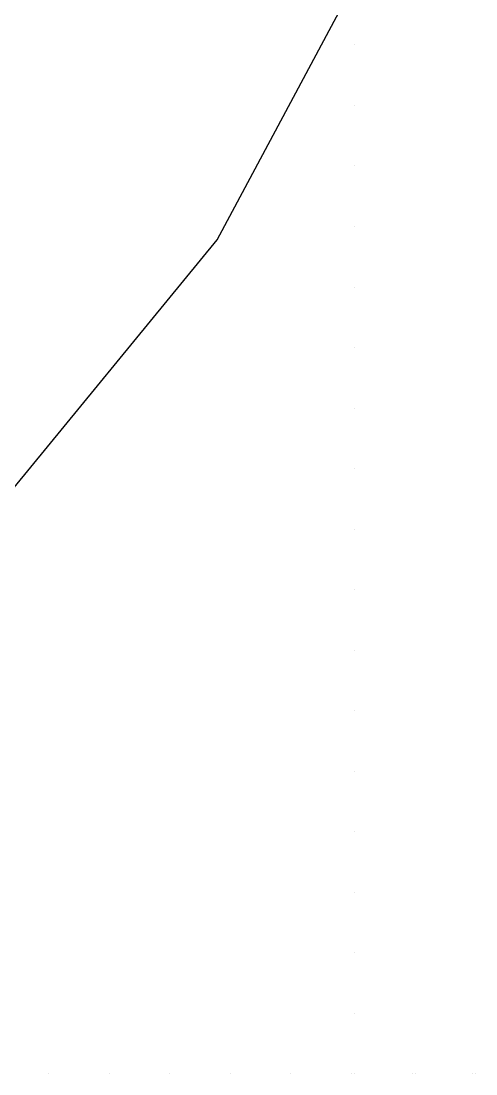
# Model space of a CAD drawing. Header units: metres. Extents: x -61500 to 61500, y -31500 to 31500.
# Drawn here: x -7099 to 532, y -31500 to -13827 of the extents above; entities that cross this region are included whole.
import ezdxf

# ---------------------------------------------------------------- set-up
doc = ezdxf.new("R2010")
doc.units = ezdxf.units.M
for name, color, linetype in [('BEAMS_T1', 1, 'Continuous'), ('COLUMNS_T1', 5, 'Continuous'), ('COLUMNS_T2', 5, 'Continuous')]:
    doc.layers.add(name, color=color, linetype=linetype)

msp = doc.modelspace()

# ---------------------------------------------------------------- linework, layer by layer
at = {"layer": 'BEAMS_T1'}
for p, q in [((-3809, -17500, 18955), (-898, -12055, 18955)), ((-3809, -17500, 37909), (-898, -12055, 37909)), ((-3809, -17500, 56864), (-898, -12055, 56864)), ((-3809, -17500, 75818), (-898, -12055, 75818)), ((-3809, -17500, 94773), (-898, -12055, 94773)), ((-3809, -17500, 113727), (-898, -12055, 113727)), ((-3809, -17500, 132682), (-898, -12055, 132682)), ((-3809, -17500, 151636), (-898, -12055, 151636)), ((-3809, -17500, 170591), (-898, -12055, 170591)), ((-3809, -17500, 189545), (-898, -12055, 189545)), ((-3809, -17500, 208500), (-898, -12055, 208500)), ((-3809, -17500, 227455), (-898, -12055, 227455)), ((-3809, -17500, 246409), (-898, -12055, 246409)), ((-3809, -17500, 265364), (-898, -12055, 265364)), ((-3809, -17500, 284318), (-898, -12055, 284318)), ((-3809, -17500, 303273), (-898, -12055, 303273)), ((-3809, -17500, 322227), (-898, -12055, 322227)), ((-3809, -17500, 341182), (-898, -12055, 341182)), ((-3809, -17500, 360136), (-898, -12055, 360136)), ((-3809, -17500, 379091), (-898, -12055, 379091)), ((-3809, -17500, 398045), (-898, -12055, 398045)), ((-7726, -22274, 18955), (-3809, -17500, 18955)), ((-7726, -22274, 37909), (-3809, -17500, 37909)), ((-7726, -22274, 56864), (-3809, -17500, 56864)), ((-7726, -22274, 75818), (-3809, -17500, 75818)), ((-7726, -22274, 94773), (-3809, -17500, 94773)), ((-7726, -22274, 113727), (-3809, -17500, 113727)), ((-7726, -22274, 132682), (-3809, -17500, 132682)), ((-7726, -22274, 151636), (-3809, -17500, 151636)), ((-7726, -22274, 170591), (-3809, -17500, 170591)), ((-7726, -22274, 189545), (-3809, -17500, 189545)), ((-7726, -22274, 208500), (-3809, -17500, 208500)), ((-7726, -22274, 227455), (-3809, -17500, 227455)), ((-7726, -22274, 246409), (-3809, -17500, 246409)), ((-7726, -22274, 265364), (-3809, -17500, 265364)), ((-7726, -22274, 284318), (-3809, -17500, 284318)), ((-7726, -22274, 303273), (-3809, -17500, 303273)), ((-7726, -22274, 322227), (-3809, -17500, 322227)), ((-7726, -22274, 341182), (-3809, -17500, 341182)), ((-7726, -22274, 360136), (-3809, -17500, 360136)), ((-7726, -22274, 379091), (-3809, -17500, 379091)), ((-7726, -22274, 398045), (-3809, -17500, 398045))]:
    msp.add_line(p, q, dxfattribs=at)
at = {"layer": 'COLUMNS_T1'}
for p, q in [((-6636, -31500), (-6636, -31500, 11373)), ((-6636, -31500, 11373), (-6636, -31500, 22745)), ((-6636, -31500, 22745), (-6636, -31500, 34118)), ((-6636, -31500, 34118), (-6636, -31500, 45491)), ((-6636, -31500, 45491), (-6636, -31500, 56864)), ((-6636, -31500, 56864), (-6636, -31500, 68236)), ((-6636, -31500, 68236), (-6636, -31500, 79609)), ((-6636, -31500, 79609), (-6636, -31500, 90982)), ((-6636, -31500, 90982), (-6636, -31500, 102355)), ((-6636, -31500, 102355), (-6636, -31500, 113727)), ((-6636, -31500, 113727), (-6636, -31500, 125100)), ((-6636, -31500, 125100), (-6636, -31500, 136473)), ((-6636, -31500, 136473), (-6636, -31500, 147845)), ((-6636, -31500, 147845), (-6636, -31500, 159218)), ((-6636, -31500, 159218), (-6636, -31500, 170591)), ((-6636, -31500, 170591), (-6636, -31500, 181964)), ((-6636, -31500, 181964), (-6636, -31500, 193336)), ((-6636, -31500, 193336), (-6636, -31500, 204709)), ((-6636, -31500, 204709), (-6636, -31500, 216082)), ((-6636, -31500, 216082), (-6636, -31500, 227455)), ((-6636, -31500, 227455), (-6636, -31500, 238827)), ((-6636, -31500, 238827), (-6636, -31500, 250200)), ((-6636, -31500, 250200), (-6636, -31500, 261573)), ((-6636, -31500, 261573), (-6636, -31500, 272945)), ((-6636, -31500, 272945), (-6636, -31500, 284318)), ((-6636, -31500, 284318), (-6636, -31500, 295691)), ((-6636, -31500, 295691), (-6636, -31500, 307064)), ((-6636, -31500, 307064), (-6636, -31500, 318436)), ((-6636, -31500, 318436), (-6636, -31500, 329809)), ((-6636, -31500, 329809), (-6636, -31500, 341182)), ((-6636, -31500, 341182), (-6636, -31500, 352555)), ((-6636, -31500, 352555), (-6636, -31500, 363927)), ((-6636, -31500, 363927), (-6636, -31500, 375300)), ((-6636, -31500, 375300), (-6636, -31500, 386673)), ((-6636, -31500, 386673), (-6636, -31500, 398045)), ((-6636, -31500, 398045), (-6636, -31500, 409418)), ((-5620, -31500), (-5620, -31500, 11373)), ((-5620, -31500, 11373), (-5620, -31500, 22745)), ((-5620, -31500, 22745), (-5620, -31500, 34118)), ((-5620, -31500, 34118), (-5620, -31500, 45491)), ((-5620, -31500, 45491), (-5620, -31500, 56864)), ((-5620, -31500, 56864), (-5620, -31500, 68236)), ((-5620, -31500, 68236), (-5620, -31500, 79609)), ((-5620, -31500, 79609), (-5620, -31500, 90982)), ((-5620, -31500, 90982), (-5620, -31500, 102355)), ((-5620, -31500, 102355), (-5620, -31500, 113727)), ((-5620, -31500, 113727), (-5620, -31500, 125100)), ((-5620, -31500, 125100), (-5620, -31500, 136473)), ((-5620, -31500, 136473), (-5620, -31500, 147845)), ((-5620, -31500, 147845), (-5620, -31500, 159218)), ((-5620, -31500, 159218), (-5620, -31500, 170591)), ((-5620, -31500, 170591), (-5620, -31500, 181964)), ((-5620, -31500, 181964), (-5620, -31500, 193336)), ((-5620, -31500, 193336), (-5620, -31500, 204709)), ((-5620, -31500, 204709), (-5620, -31500, 216082)), ((-5620, -31500, 216082), (-5620, -31500, 227455)), ((-5620, -31500, 227455), (-5620, -31500, 238827)), ((-5620, -31500, 238827), (-5620, -31500, 250200)), ((-5620, -31500, 250200), (-5620, -31500, 261573)), ((-5620, -31500, 261573), (-5620, -31500, 272945)), ((-5620, -31500, 272945), (-5620, -31500, 284318)), ((-5620, -31500, 284318), (-5620, -31500, 295691)), ((-5620, -31500, 295691), (-5620, -31500, 307064)), ((-5620, -31500, 307064), (-5620, -31500, 318436)), ((-5620, -31500, 318436), (-5620, -31500, 329809)), ((-5620, -31500, 329809), (-5620, -31500, 341182)), ((-5620, -31500, 341182), (-5620, -31500, 352555)), ((-5620, -31500, 352555), (-5620, -31500, 363927)), ((-5620, -31500, 363927), (-5620, -31500, 375300)), ((-5620, -31500, 375300), (-5620, -31500, 386673)), ((-5620, -31500, 386673), (-5620, -31500, 398045)), ((-5620, -31500, 398045), (-5620, -31500, 409418)), ((-4604, -31500), (-4604, -31500, 11373)), ((-4604, -31500, 11373), (-4604, -31500, 22745)), ((-4604, -31500, 22745), (-4604, -31500, 34118)), ((-4604, -31500, 34118), (-4604, -31500, 45491)), ((-4604, -31500, 45491), (-4604, -31500, 56864)), ((-4604, -31500, 56864), (-4604, -31500, 68236)), ((-4604, -31500, 68236), (-4604, -31500, 79609)), ((-4604, -31500, 79609), (-4604, -31500, 90982)), ((-4604, -31500, 90982), (-4604, -31500, 102355)), ((-4604, -31500, 102355), (-4604, -31500, 113727)), ((-4604, -31500, 113727), (-4604, -31500, 125100)), ((-4604, -31500, 125100), (-4604, -31500, 136473)), ((-4604, -31500, 136473), (-4604, -31500, 147845)), ((-4604, -31500, 147845), (-4604, -31500, 159218)), ((-4604, -31500, 159218), (-4604, -31500, 170591)), ((-4604, -31500, 170591), (-4604, -31500, 181964)), ((-4604, -31500, 181964), (-4604, -31500, 193336)), ((-4604, -31500, 193336), (-4604, -31500, 204709)), ((-4604, -31500, 204709), (-4604, -31500, 216082)), ((-4604, -31500, 216082), (-4604, -31500, 227455)), ((-4604, -31500, 227455), (-4604, -31500, 238827)), ((-4604, -31500, 238827), (-4604, -31500, 250200)), ((-4604, -31500, 250200), (-4604, -31500, 261573)), ((-4604, -31500, 261573), (-4604, -31500, 272945)), ((-4604, -31500, 272945), (-4604, -31500, 284318)), ((-4604, -31500, 284318), (-4604, -31500, 295691)), ((-4604, -31500, 295691), (-4604, -31500, 307064)), ((-4604, -31500, 307064), (-4604, -31500, 318436)), ((-4604, -31500, 318436), (-4604, -31500, 329809)), ((-4604, -31500, 329809), (-4604, -31500, 341182)), ((-4604, -31500, 341182), (-4604, -31500, 352555)), ((-4604, -31500, 352555), (-4604, -31500, 363927)), ((-4604, -31500, 363927), (-4604, -31500, 375300)), ((-4604, -31500, 375300), (-4604, -31500, 386673)), ((-4604, -31500, 386673), (-4604, -31500, 398045)), ((-4604, -31500, 398045), (-4604, -31500, 409418)), ((-3588, -31500), (-3588, -31500, 11373)), ((-3588, -31500, 11373), (-3588, -31500, 22745)), ((-3588, -31500, 22745), (-3588, -31500, 34118)), ((-3588, -31500, 34118), (-3588, -31500, 45491)), ((-3588, -31500, 45491), (-3588, -31500, 56864)), ((-3588, -31500, 56864), (-3588, -31500, 68236)), ((-3588, -31500, 68236), (-3588, -31500, 79609)), ((-3588, -31500, 79609), (-3588, -31500, 90982)), ((-3588, -31500, 90982), (-3588, -31500, 102355)), ((-3588, -31500, 102355), (-3588, -31500, 113727)), ((-3588, -31500, 113727), (-3588, -31500, 125100)), ((-3588, -31500, 125100), (-3588, -31500, 136473)), ((-3588, -31500, 136473), (-3588, -31500, 147845)), ((-3588, -31500, 147845), (-3588, -31500, 159218)), ((-3588, -31500, 159218), (-3588, -31500, 170591)), ((-3588, -31500, 170591), (-3588, -31500, 181964)), ((-3588, -31500, 181964), (-3588, -31500, 193336)), ((-3588, -31500, 193336), (-3588, -31500, 204709)), ((-3588, -31500, 204709), (-3588, -31500, 216082)), ((-3588, -31500, 216082), (-3588, -31500, 227455)), ((-3588, -31500, 227455), (-3588, -31500, 238827)), ((-3588, -31500, 238827), (-3588, -31500, 250200)), ((-3588, -31500, 250200), (-3588, -31500, 261573)), ((-3588, -31500, 261573), (-3588, -31500, 272945)), ((-3588, -31500, 272945), (-3588, -31500, 284318)), ((-3588, -31500, 284318), (-3588, -31500, 295691)), ((-3588, -31500, 295691), (-3588, -31500, 307064)), ((-3588, -31500, 307064), (-3588, -31500, 318436)), ((-3588, -31500, 318436), (-3588, -31500, 329809)), ((-3588, -31500, 329809), (-3588, -31500, 341182)), ((-3588, -31500, 341182), (-3588, -31500, 352555)), ((-3588, -31500, 352555), (-3588, -31500, 363927)), ((-3588, -31500, 363927), (-3588, -31500, 375300)), ((-3588, -31500, 375300), (-3588, -31500, 386673)), ((-3588, -31500, 386673), (-3588, -31500, 398045)), ((-3588, -31500, 398045), (-3588, -31500, 409418)), ((-2572, -31500), (-2572, -31500, 11373)), ((-2572, -31500, 11373), (-2572, -31500, 22745)), ((-2572, -31500, 22745), (-2572, -31500, 34118)), ((-2572, -31500, 34118), (-2572, -31500, 45491)), ((-2572, -31500, 45491), (-2572, -31500, 56864)), ((-2572, -31500, 56864), (-2572, -31500, 68236)), ((-2572, -31500, 68236), (-2572, -31500, 79609)), ((-2572, -31500, 79609), (-2572, -31500, 90982)), ((-2572, -31500, 90982), (-2572, -31500, 102355)), ((-2572, -31500, 102355), (-2572, -31500, 113727)), ((-2572, -31500, 113727), (-2572, -31500, 125100)), ((-2572, -31500, 125100), (-2572, -31500, 136473)), ((-2572, -31500, 136473), (-2572, -31500, 147845)), ((-2572, -31500, 147845), (-2572, -31500, 159218)), ((-2572, -31500, 159218), (-2572, -31500, 170591)), ((-2572, -31500, 170591), (-2572, -31500, 181964)), ((-2572, -31500, 181964), (-2572, -31500, 193336)), ((-2572, -31500, 193336), (-2572, -31500, 204709)), ((-2572, -31500, 204709), (-2572, -31500, 216082)), ((-2572, -31500, 216082), (-2572, -31500, 227455)), ((-2572, -31500, 227455), (-2572, -31500, 238827)), ((-2572, -31500, 238827), (-2572, -31500, 250200)), ((-2572, -31500, 250200), (-2572, -31500, 261573)), ((-2572, -31500, 261573), (-2572, -31500, 272945)), ((-2572, -31500, 272945), (-2572, -31500, 284318)), ((-2572, -31500, 284318), (-2572, -31500, 295691)), ((-2572, -31500, 295691), (-2572, -31500, 307064)), ((-2572, -31500, 307064), (-2572, -31500, 318436)), ((-2572, -31500, 318436), (-2572, -31500, 329809)), ((-2572, -31500, 329809), (-2572, -31500, 341182)), ((-2572, -31500, 341182), (-2572, -31500, 352555)), ((-2572, -31500, 352555), (-2572, -31500, 363927)), ((-2572, -31500, 363927), (-2572, -31500, 375300)), ((-2572, -31500, 375300), (-2572, -31500, 386673)), ((-2572, -31500, 386673), (-2572, -31500, 398045)), ((-2572, -31500, 398045), (-2572, -31500, 409418)), ((-1556, -31500), (-1556, -31500, 11373)), ((-1556, -31500, 11373), (-1556, -31500, 22745)), ((-1556, -31500, 22745), (-1556, -31500, 34118)), ((-1556, -31500, 34118), (-1556, -31500, 45491)), ((-1556, -31500, 45491), (-1556, -31500, 56864)), ((-1556, -31500, 56864), (-1556, -31500, 68236)), ((-1556, -31500, 68236), (-1556, -31500, 79609)), ((-1556, -31500, 79609), (-1556, -31500, 90982)), ((-1556, -31500, 90982), (-1556, -31500, 102355)), ((-1556, -31500, 102355), (-1556, -31500, 113727)), ((-1556, -31500, 113727), (-1556, -31500, 125100)), ((-1556, -31500, 125100), (-1556, -31500, 136473)), ((-1556, -31500, 136473), (-1556, -31500, 147845)), ((-1556, -31500, 147845), (-1556, -31500, 159218)), ((-1556, -31500, 159218), (-1556, -31500, 170591)), ((-1556, -31500, 170591), (-1556, -31500, 181964)), ((-1556, -31500, 181964), (-1556, -31500, 193336)), ((-1556, -31500, 193336), (-1556, -31500, 204709)), ((-1556, -31500, 204709), (-1556, -31500, 216082)), ((-1556, -31500, 216082), (-1556, -31500, 227455)), ((-1556, -31500, 227455), (-1556, -31500, 238827)), ((-1556, -31500, 238827), (-1556, -31500, 250200)), ((-1556, -31500, 250200), (-1556, -31500, 261573)), ((-1556, -31500, 261573), (-1556, -31500, 272945)), ((-1556, -31500, 272945), (-1556, -31500, 284318)), ((-1556, -31500, 284318), (-1556, -31500, 295691)), ((-1556, -31500, 295691), (-1556, -31500, 307064)), ((-1556, -31500, 307064), (-1556, -31500, 318436)), ((-1556, -31500, 318436), (-1556, -31500, 329809)), ((-1556, -31500, 329809), (-1556, -31500, 341182)), ((-1556, -31500, 341182), (-1556, -31500, 352555)), ((-1556, -31500, 352555), (-1556, -31500, 363927)), ((-1556, -31500, 363927), (-1556, -31500, 375300)), ((-1556, -31500, 375300), (-1556, -31500, 386673)), ((-1556, -31500, 386673), (-1556, -31500, 398045)), ((-1556, -31500, 398045), (-1556, -31500, 409418)), ((-540, -31500), (-540, -31500, 11373)), ((-540, -31500, 11373), (-540, -31500, 22745)), ((-540, -31500, 22745), (-540, -31500, 34118)), ((-540, -31500, 34118), (-540, -31500, 45491)), ((-540, -31500, 45491), (-540, -31500, 56864)), ((-540, -31500, 56864), (-540, -31500, 68236)), ((-540, -31500, 68236), (-540, -31500, 79609)), ((-540, -31500, 79609), (-540, -31500, 90982)), ((-540, -31500, 90982), (-540, -31500, 102355)), ((-540, -31500, 102355), (-540, -31500, 113727)), ((-540, -31500, 113727), (-540, -31500, 125100)), ((-540, -31500, 125100), (-540, -31500, 136473)), ((-540, -31500, 136473), (-540, -31500, 147845)), ((-540, -31500, 147845), (-540, -31500, 159218)), ((-540, -31500, 159218), (-540, -31500, 170591)), ((-540, -31500, 170591), (-540, -31500, 181964)), ((-540, -31500, 181964), (-540, -31500, 193336)), ((-540, -31500, 193336), (-540, -31500, 204709)), ((-540, -31500, 204709), (-540, -31500, 216082)), ((-540, -31500, 216082), (-540, -31500, 227455)), ((-540, -31500, 227455), (-540, -31500, 238827)), ((-540, -31500, 238827), (-540, -31500, 250200)), ((-540, -31500, 250200), (-540, -31500, 261573)), ((-540, -31500, 261573), (-540, -31500, 272945)), ((-540, -31500, 272945), (-540, -31500, 284318)), ((-540, -31500, 284318), (-540, -31500, 295691)), ((-540, -31500, 295691), (-540, -31500, 307064)), ((-540, -31500, 307064), (-540, -31500, 318436)), ((-540, -31500, 318436), (-540, -31500, 329809)), ((-540, -31500, 329809), (-540, -31500, 341182)), ((-540, -31500, 341182), (-540, -31500, 352555)), ((-540, -31500, 352555), (-540, -31500, 363927)), ((-540, -31500, 363927), (-540, -31500, 375300)), ((-540, -31500, 375300), (-540, -31500, 386673)), ((-540, -31500, 386673), (-540, -31500, 398045)), ((-540, -31500, 398045), (-540, -31500, 409418)), ((476, -31500), (476, -31500, 11373)), ((476, -31500, 11373), (476, -31500, 22745)), ((476, -31500, 22745), (476, -31500, 34118)), ((476, -31500, 34118), (476, -31500, 45491)), ((476, -31500, 45491), (476, -31500, 56864)), ((476, -31500, 56864), (476, -31500, 68236)), ((476, -31500, 68236), (476, -31500, 79609)), ((476, -31500, 79609), (476, -31500, 90982)), ((476, -31500, 90982), (476, -31500, 102355)), ((476, -31500, 102355), (476, -31500, 113727)), ((476, -31500, 113727), (476, -31500, 125100)), ((476, -31500, 125100), (476, -31500, 136473)), ((476, -31500, 136473), (476, -31500, 147845)), ((476, -31500, 147845), (476, -31500, 159218)), ((476, -31500, 159218), (476, -31500, 170591)), ((476, -31500, 170591), (476, -31500, 181964)), ((476, -31500, 181964), (476, -31500, 193336)), ((476, -31500, 193336), (476, -31500, 204709)), ((476, -31500, 204709), (476, -31500, 216082)), ((476, -31500, 216082), (476, -31500, 227455)), ((476, -31500, 227455), (476, -31500, 238827)), ((476, -31500, 238827), (476, -31500, 250200)), ((476, -31500, 250200), (476, -31500, 261573)), ((476, -31500, 261573), (476, -31500, 272945)), ((476, -31500, 272945), (476, -31500, 284318)), ((476, -31500, 284318), (476, -31500, 295691)), ((476, -31500, 295691), (476, -31500, 307064)), ((476, -31500, 307064), (476, -31500, 318436)), ((476, -31500, 318436), (476, -31500, 329809)), ((476, -31500, 329809), (476, -31500, 341182)), ((476, -31500, 341182), (476, -31500, 352555)), ((476, -31500, 352555), (476, -31500, 363927)), ((476, -31500, 363927), (476, -31500, 375300)), ((476, -31500, 375300), (476, -31500, 386673)), ((476, -31500, 386673), (476, -31500, 398045)), ((476, -31500, 398045), (476, -31500, 409418))]:
    msp.add_line(p, q, dxfattribs=at)
at = {"layer": 'COLUMNS_T2'}
for p, q in [((-1500, -14228), (-1500, -14228, 11373)), ((-1500, -14228, 11373), (-1500, -14228, 22745)), ((-1500, -14228, 22745), (-1500, -14228, 34118)), ((-1500, -14228, 34118), (-1500, -14228, 45491)), ((-1500, -14228, 45491), (-1500, -14228, 56864)), ((-1500, -14228, 56864), (-1500, -14228, 68236)), ((-1500, -14228, 68236), (-1500, -14228, 79609)), ((-1500, -14228, 79609), (-1500, -14228, 90982)), ((-1500, -14228, 90982), (-1500, -14228, 102355)), ((-1500, -14228, 102355), (-1500, -14228, 113727)), ((-1500, -14228, 113727), (-1500, -14228, 125100)), ((-1500, -14228, 125100), (-1500, -14228, 136473)), ((-1500, -14228, 136473), (-1500, -14228, 147845)), ((-1500, -14228, 147845), (-1500, -14228, 159218)), ((-1500, -14228, 159218), (-1500, -14228, 170591)), ((-1500, -14228, 170591), (-1500, -14228, 181964)), ((-1500, -14228, 181964), (-1500, -14228, 193336)), ((-1500, -14228, 193336), (-1500, -14228, 204709)), ((-1500, -14228, 204709), (-1500, -14228, 216082)), ((-1500, -14228, 216082), (-1500, -14228, 227455)), ((-1500, -14228, 227455), (-1500, -14228, 238827)), ((-1500, -14228, 238827), (-1500, -14228, 250200)), ((-1500, -14228, 250200), (-1500, -14228, 261573)), ((-1500, -14228, 261573), (-1500, -14228, 272945)), ((-1500, -14228, 272945), (-1500, -14228, 284318)), ((-1500, -14228, 284318), (-1500, -14228, 295691)), ((-1500, -14228, 295691), (-1500, -14228, 307064)), ((-1500, -14228, 307064), (-1500, -14228, 318436)), ((-1500, -14228, 318436), (-1500, -14228, 329809)), ((-1500, -14228, 329809), (-1500, -14228, 341182)), ((-1500, -14228, 341182), (-1500, -14228, 352555)), ((-1500, -14228, 352555), (-1500, -14228, 363927)), ((-1500, -14228, 363927), (-1500, -14228, 375300)), ((-1500, -14228, 375300), (-1500, -14228, 386673)), ((-1500, -14228, 386673), (-1500, -14228, 398045)), ((-1500, -14228, 398045), (-1500, -14228, 409418)), ((-1500, -15244), (-1500, -15244, 11373)), ((-1500, -15244, 11373), (-1500, -15244, 22745)), ((-1500, -15244, 22745), (-1500, -15244, 34118)), ((-1500, -15244, 34118), (-1500, -15244, 45491)), ((-1500, -15244, 45491), (-1500, -15244, 56864)), ((-1500, -15244, 56864), (-1500, -15244, 68236)), ((-1500, -15244, 68236), (-1500, -15244, 79609)), ((-1500, -15244, 79609), (-1500, -15244, 90982)), ((-1500, -15244, 90982), (-1500, -15244, 102355)), ((-1500, -15244, 102355), (-1500, -15244, 113727)), ((-1500, -15244, 113727), (-1500, -15244, 125100)), ((-1500, -15244, 125100), (-1500, -15244, 136473)), ((-1500, -15244, 136473), (-1500, -15244, 147845)), ((-1500, -15244, 147845), (-1500, -15244, 159218)), ((-1500, -15244, 159218), (-1500, -15244, 170591)), ((-1500, -15244, 170591), (-1500, -15244, 181964)), ((-1500, -15244, 181964), (-1500, -15244, 193336)), ((-1500, -15244, 193336), (-1500, -15244, 204709)), ((-1500, -15244, 204709), (-1500, -15244, 216082)), ((-1500, -15244, 216082), (-1500, -15244, 227455)), ((-1500, -15244, 227455), (-1500, -15244, 238827)), ((-1500, -15244, 238827), (-1500, -15244, 250200)), ((-1500, -15244, 250200), (-1500, -15244, 261573)), ((-1500, -15244, 261573), (-1500, -15244, 272945)), ((-1500, -15244, 272945), (-1500, -15244, 284318)), ((-1500, -15244, 284318), (-1500, -15244, 295691)), ((-1500, -15244, 295691), (-1500, -15244, 307064)), ((-1500, -15244, 307064), (-1500, -15244, 318436)), ((-1500, -15244, 318436), (-1500, -15244, 329809)), ((-1500, -15244, 329809), (-1500, -15244, 341182)), ((-1500, -15244, 341182), (-1500, -15244, 352555)), ((-1500, -15244, 352555), (-1500, -15244, 363927)), ((-1500, -15244, 363927), (-1500, -15244, 375300)), ((-1500, -15244, 375300), (-1500, -15244, 386673)), ((-1500, -15244, 386673), (-1500, -15244, 398045)), ((-1500, -15244, 398045), (-1500, -15244, 409418)), ((-1500, -16260), (-1500, -16260, 11373)), ((-1500, -16260, 11373), (-1500, -16260, 22745)), ((-1500, -16260, 22745), (-1500, -16260, 34118)), ((-1500, -16260, 34118), (-1500, -16260, 45491)), ((-1500, -16260, 45491), (-1500, -16260, 56864)), ((-1500, -16260, 56864), (-1500, -16260, 68236)), ((-1500, -16260, 68236), (-1500, -16260, 79609)), ((-1500, -16260, 79609), (-1500, -16260, 90982)), ((-1500, -16260, 90982), (-1500, -16260, 102355)), ((-1500, -16260, 102355), (-1500, -16260, 113727)), ((-1500, -16260, 113727), (-1500, -16260, 125100)), ((-1500, -16260, 125100), (-1500, -16260, 136473)), ((-1500, -16260, 136473), (-1500, -16260, 147845)), ((-1500, -16260, 147845), (-1500, -16260, 159218)), ((-1500, -16260, 159218), (-1500, -16260, 170591)), ((-1500, -16260, 170591), (-1500, -16260, 181964)), ((-1500, -16260, 181964), (-1500, -16260, 193336)), ((-1500, -16260, 193336), (-1500, -16260, 204709)), ((-1500, -16260, 204709), (-1500, -16260, 216082)), ((-1500, -16260, 216082), (-1500, -16260, 227455)), ((-1500, -16260, 227455), (-1500, -16260, 238827)), ((-1500, -16260, 238827), (-1500, -16260, 250200)), ((-1500, -16260, 250200), (-1500, -16260, 261573)), ((-1500, -16260, 261573), (-1500, -16260, 272945)), ((-1500, -16260, 272945), (-1500, -16260, 284318)), ((-1500, -16260, 284318), (-1500, -16260, 295691)), ((-1500, -16260, 295691), (-1500, -16260, 307064)), ((-1500, -16260, 307064), (-1500, -16260, 318436)), ((-1500, -16260, 318436), (-1500, -16260, 329809)), ((-1500, -16260, 329809), (-1500, -16260, 341182)), ((-1500, -16260, 341182), (-1500, -16260, 352555)), ((-1500, -16260, 352555), (-1500, -16260, 363927)), ((-1500, -16260, 363927), (-1500, -16260, 375300)), ((-1500, -16260, 375300), (-1500, -16260, 386673)), ((-1500, -16260, 386673), (-1500, -16260, 398045)), ((-1500, -16260, 398045), (-1500, -16260, 409418)), ((-1500, -17276), (-1500, -17276, 11373)), ((-1500, -17276, 11373), (-1500, -17276, 22745)), ((-1500, -17276, 22745), (-1500, -17276, 34118)), ((-1500, -17276, 34118), (-1500, -17276, 45491)), ((-1500, -17276, 45491), (-1500, -17276, 56864)), ((-1500, -17276, 56864), (-1500, -17276, 68236)), ((-1500, -17276, 68236), (-1500, -17276, 79609)), ((-1500, -17276, 79609), (-1500, -17276, 90982)), ((-1500, -17276, 90982), (-1500, -17276, 102355)), ((-1500, -17276, 102355), (-1500, -17276, 113727)), ((-1500, -17276, 113727), (-1500, -17276, 125100)), ((-1500, -17276, 125100), (-1500, -17276, 136473)), ((-1500, -17276, 136473), (-1500, -17276, 147845)), ((-1500, -17276, 147845), (-1500, -17276, 159218)), ((-1500, -17276, 159218), (-1500, -17276, 170591)), ((-1500, -17276, 170591), (-1500, -17276, 181964)), ((-1500, -17276, 181964), (-1500, -17276, 193336)), ((-1500, -17276, 193336), (-1500, -17276, 204709)), ((-1500, -17276, 204709), (-1500, -17276, 216082)), ((-1500, -17276, 216082), (-1500, -17276, 227455)), ((-1500, -17276, 227455), (-1500, -17276, 238827)), ((-1500, -17276, 238827), (-1500, -17276, 250200)), ((-1500, -17276, 250200), (-1500, -17276, 261573)), ((-1500, -17276, 261573), (-1500, -17276, 272945)), ((-1500, -17276, 272945), (-1500, -17276, 284318)), ((-1500, -17276, 284318), (-1500, -17276, 295691)), ((-1500, -17276, 295691), (-1500, -17276, 307064)), ((-1500, -17276, 307064), (-1500, -17276, 318436)), ((-1500, -17276, 318436), (-1500, -17276, 329809)), ((-1500, -17276, 329809), (-1500, -17276, 341182)), ((-1500, -17276, 341182), (-1500, -17276, 352555)), ((-1500, -17276, 352555), (-1500, -17276, 363927)), ((-1500, -17276, 363927), (-1500, -17276, 375300)), ((-1500, -17276, 375300), (-1500, -17276, 386673)), ((-1500, -17276, 386673), (-1500, -17276, 398045)), ((-1500, -17276, 398045), (-1500, -17276, 409418)), ((-1500, -18292), (-1500, -18292, 11373)), ((-1500, -18292, 11373), (-1500, -18292, 22745)), ((-1500, -18292, 22745), (-1500, -18292, 34118)), ((-1500, -18292, 34118), (-1500, -18292, 45491)), ((-1500, -18292, 45491), (-1500, -18292, 56864)), ((-1500, -18292, 56864), (-1500, -18292, 68236)), ((-1500, -18292, 68236), (-1500, -18292, 79609)), ((-1500, -18292, 79609), (-1500, -18292, 90982)), ((-1500, -18292, 90982), (-1500, -18292, 102355)), ((-1500, -18292, 102355), (-1500, -18292, 113727)), ((-1500, -18292, 113727), (-1500, -18292, 125100)), ((-1500, -18292, 125100), (-1500, -18292, 136473)), ((-1500, -18292, 136473), (-1500, -18292, 147845)), ((-1500, -18292, 147845), (-1500, -18292, 159218)), ((-1500, -18292, 159218), (-1500, -18292, 170591)), ((-1500, -18292, 170591), (-1500, -18292, 181964)), ((-1500, -18292, 181964), (-1500, -18292, 193336)), ((-1500, -18292, 193336), (-1500, -18292, 204709)), ((-1500, -18292, 204709), (-1500, -18292, 216082)), ((-1500, -18292, 216082), (-1500, -18292, 227455)), ((-1500, -18292, 227455), (-1500, -18292, 238827)), ((-1500, -18292, 238827), (-1500, -18292, 250200)), ((-1500, -18292, 250200), (-1500, -18292, 261573)), ((-1500, -18292, 261573), (-1500, -18292, 272945)), ((-1500, -18292, 272945), (-1500, -18292, 284318)), ((-1500, -18292, 284318), (-1500, -18292, 295691)), ((-1500, -18292, 295691), (-1500, -18292, 307064)), ((-1500, -18292, 307064), (-1500, -18292, 318436)), ((-1500, -18292, 318436), (-1500, -18292, 329809)), ((-1500, -18292, 329809), (-1500, -18292, 341182)), ((-1500, -18292, 341182), (-1500, -18292, 352555)), ((-1500, -18292, 352555), (-1500, -18292, 363927)), ((-1500, -18292, 363927), (-1500, -18292, 375300)), ((-1500, -18292, 375300), (-1500, -18292, 386673)), ((-1500, -18292, 386673), (-1500, -18292, 398045)), ((-1500, -18292, 398045), (-1500, -18292, 409418)), ((-1500, -19308), (-1500, -19308, 11373)), ((-1500, -19308, 11373), (-1500, -19308, 22745)), ((-1500, -19308, 22745), (-1500, -19308, 34118)), ((-1500, -19308, 34118), (-1500, -19308, 45491)), ((-1500, -19308, 45491), (-1500, -19308, 56864)), ((-1500, -19308, 56864), (-1500, -19308, 68236)), ((-1500, -19308, 68236), (-1500, -19308, 79609)), ((-1500, -19308, 79609), (-1500, -19308, 90982)), ((-1500, -19308, 90982), (-1500, -19308, 102355)), ((-1500, -19308, 102355), (-1500, -19308, 113727)), ((-1500, -19308, 113727), (-1500, -19308, 125100)), ((-1500, -19308, 125100), (-1500, -19308, 136473)), ((-1500, -19308, 136473), (-1500, -19308, 147845)), ((-1500, -19308, 147845), (-1500, -19308, 159218)), ((-1500, -19308, 159218), (-1500, -19308, 170591)), ((-1500, -19308, 170591), (-1500, -19308, 181964)), ((-1500, -19308, 181964), (-1500, -19308, 193336)), ((-1500, -19308, 193336), (-1500, -19308, 204709)), ((-1500, -19308, 204709), (-1500, -19308, 216082)), ((-1500, -19308, 216082), (-1500, -19308, 227455)), ((-1500, -19308, 227455), (-1500, -19308, 238827)), ((-1500, -19308, 238827), (-1500, -19308, 250200)), ((-1500, -19308, 250200), (-1500, -19308, 261573)), ((-1500, -19308, 261573), (-1500, -19308, 272945)), ((-1500, -19308, 272945), (-1500, -19308, 284318)), ((-1500, -19308, 284318), (-1500, -19308, 295691)), ((-1500, -19308, 295691), (-1500, -19308, 307064)), ((-1500, -19308, 307064), (-1500, -19308, 318436)), ((-1500, -19308, 318436), (-1500, -19308, 329809)), ((-1500, -19308, 329809), (-1500, -19308, 341182)), ((-1500, -19308, 341182), (-1500, -19308, 352555)), ((-1500, -19308, 352555), (-1500, -19308, 363927)), ((-1500, -19308, 363927), (-1500, -19308, 375300)), ((-1500, -19308, 375300), (-1500, -19308, 386673)), ((-1500, -19308, 386673), (-1500, -19308, 398045)), ((-1500, -19308, 398045), (-1500, -19308, 409418)), ((-1500, -20324), (-1500, -20324, 11373)), ((-1500, -20324, 11373), (-1500, -20324, 22745)), ((-1500, -20324, 22745), (-1500, -20324, 34118)), ((-1500, -20324, 34118), (-1500, -20324, 45491)), ((-1500, -20324, 45491), (-1500, -20324, 56864)), ((-1500, -20324, 56864), (-1500, -20324, 68236)), ((-1500, -20324, 68236), (-1500, -20324, 79609)), ((-1500, -20324, 79609), (-1500, -20324, 90982)), ((-1500, -20324, 90982), (-1500, -20324, 102355)), ((-1500, -20324, 102355), (-1500, -20324, 113727)), ((-1500, -20324, 113727), (-1500, -20324, 125100)), ((-1500, -20324, 125100), (-1500, -20324, 136473)), ((-1500, -20324, 136473), (-1500, -20324, 147845)), ((-1500, -20324, 147845), (-1500, -20324, 159218)), ((-1500, -20324, 159218), (-1500, -20324, 170591)), ((-1500, -20324, 170591), (-1500, -20324, 181964)), ((-1500, -20324, 181964), (-1500, -20324, 193336)), ((-1500, -20324, 193336), (-1500, -20324, 204709)), ((-1500, -20324, 204709), (-1500, -20324, 216082)), ((-1500, -20324, 216082), (-1500, -20324, 227455)), ((-1500, -20324, 227455), (-1500, -20324, 238827)), ((-1500, -20324, 238827), (-1500, -20324, 250200)), ((-1500, -20324, 250200), (-1500, -20324, 261573)), ((-1500, -20324, 261573), (-1500, -20324, 272945)), ((-1500, -20324, 272945), (-1500, -20324, 284318)), ((-1500, -20324, 284318), (-1500, -20324, 295691)), ((-1500, -20324, 295691), (-1500, -20324, 307064)), ((-1500, -20324, 307064), (-1500, -20324, 318436)), ((-1500, -20324, 318436), (-1500, -20324, 329809)), ((-1500, -20324, 329809), (-1500, -20324, 341182)), ((-1500, -20324, 341182), (-1500, -20324, 352555)), ((-1500, -20324, 352555), (-1500, -20324, 363927)), ((-1500, -20324, 363927), (-1500, -20324, 375300)), ((-1500, -20324, 375300), (-1500, -20324, 386673)), ((-1500, -20324, 386673), (-1500, -20324, 398045)), ((-1500, -20324, 398045), (-1500, -20324, 409418)), ((-1500, -21340), (-1500, -21340, 11373)), ((-1500, -21340, 11373), (-1500, -21340, 22745)), ((-1500, -21340, 22745), (-1500, -21340, 34118)), ((-1500, -21340, 34118), (-1500, -21340, 45491)), ((-1500, -21340, 45491), (-1500, -21340, 56864)), ((-1500, -21340, 56864), (-1500, -21340, 68236)), ((-1500, -21340, 68236), (-1500, -21340, 79609)), ((-1500, -21340, 79609), (-1500, -21340, 90982)), ((-1500, -21340, 90982), (-1500, -21340, 102355)), ((-1500, -21340, 102355), (-1500, -21340, 113727)), ((-1500, -21340, 113727), (-1500, -21340, 125100)), ((-1500, -21340, 125100), (-1500, -21340, 136473)), ((-1500, -21340, 136473), (-1500, -21340, 147845)), ((-1500, -21340, 147845), (-1500, -21340, 159218)), ((-1500, -21340, 159218), (-1500, -21340, 170591)), ((-1500, -21340, 170591), (-1500, -21340, 181964)), ((-1500, -21340, 181964), (-1500, -21340, 193336)), ((-1500, -21340, 193336), (-1500, -21340, 204709)), ((-1500, -21340, 204709), (-1500, -21340, 216082)), ((-1500, -21340, 216082), (-1500, -21340, 227455)), ((-1500, -21340, 227455), (-1500, -21340, 238827)), ((-1500, -21340, 238827), (-1500, -21340, 250200)), ((-1500, -21340, 250200), (-1500, -21340, 261573)), ((-1500, -21340, 261573), (-1500, -21340, 272945)), ((-1500, -21340, 272945), (-1500, -21340, 284318)), ((-1500, -21340, 284318), (-1500, -21340, 295691)), ((-1500, -21340, 295691), (-1500, -21340, 307064)), ((-1500, -21340, 307064), (-1500, -21340, 318436)), ((-1500, -21340, 318436), (-1500, -21340, 329809)), ((-1500, -21340, 329809), (-1500, -21340, 341182)), ((-1500, -21340, 341182), (-1500, -21340, 352555)), ((-1500, -21340, 352555), (-1500, -21340, 363927)), ((-1500, -21340, 363927), (-1500, -21340, 375300)), ((-1500, -21340, 375300), (-1500, -21340, 386673)), ((-1500, -21340, 386673), (-1500, -21340, 398045)), ((-1500, -21340, 398045), (-1500, -21340, 409418)), ((-1500, -22356), (-1500, -22356, 11373)), ((-1500, -22356, 11373), (-1500, -22356, 22745)), ((-1500, -22356, 22745), (-1500, -22356, 34118)), ((-1500, -22356, 34118), (-1500, -22356, 45491)), ((-1500, -22356, 45491), (-1500, -22356, 56864)), ((-1500, -22356, 56864), (-1500, -22356, 68236)), ((-1500, -22356, 68236), (-1500, -22356, 79609)), ((-1500, -22356, 79609), (-1500, -22356, 90982)), ((-1500, -22356, 90982), (-1500, -22356, 102355)), ((-1500, -22356, 102355), (-1500, -22356, 113727)), ((-1500, -22356, 113727), (-1500, -22356, 125100)), ((-1500, -22356, 125100), (-1500, -22356, 136473)), ((-1500, -22356, 136473), (-1500, -22356, 147845)), ((-1500, -22356, 147845), (-1500, -22356, 159218)), ((-1500, -22356, 159218), (-1500, -22356, 170591)), ((-1500, -22356, 170591), (-1500, -22356, 181964)), ((-1500, -22356, 181964), (-1500, -22356, 193336)), ((-1500, -22356, 193336), (-1500, -22356, 204709)), ((-1500, -22356, 204709), (-1500, -22356, 216082)), ((-1500, -22356, 216082), (-1500, -22356, 227455)), ((-1500, -22356, 227455), (-1500, -22356, 238827)), ((-1500, -22356, 238827), (-1500, -22356, 250200)), ((-1500, -22356, 250200), (-1500, -22356, 261573)), ((-1500, -22356, 261573), (-1500, -22356, 272945)), ((-1500, -22356, 272945), (-1500, -22356, 284318)), ((-1500, -22356, 284318), (-1500, -22356, 295691)), ((-1500, -22356, 295691), (-1500, -22356, 307064)), ((-1500, -22356, 307064), (-1500, -22356, 318436)), ((-1500, -22356, 318436), (-1500, -22356, 329809)), ((-1500, -22356, 329809), (-1500, -22356, 341182)), ((-1500, -22356, 341182), (-1500, -22356, 352555)), ((-1500, -22356, 352555), (-1500, -22356, 363927)), ((-1500, -22356, 363927), (-1500, -22356, 375300)), ((-1500, -22356, 375300), (-1500, -22356, 386673)), ((-1500, -22356, 386673), (-1500, -22356, 398045)), ((-1500, -22356, 398045), (-1500, -22356, 409418)), ((-1500, -23372), (-1500, -23372, 11373)), ((-1500, -23372, 11373), (-1500, -23372, 22745)), ((-1500, -23372, 22745), (-1500, -23372, 34118)), ((-1500, -23372, 34118), (-1500, -23372, 45491)), ((-1500, -23372, 45491), (-1500, -23372, 56864)), ((-1500, -23372, 56864), (-1500, -23372, 68236)), ((-1500, -23372, 68236), (-1500, -23372, 79609)), ((-1500, -23372, 79609), (-1500, -23372, 90982)), ((-1500, -23372, 90982), (-1500, -23372, 102355)), ((-1500, -23372, 102355), (-1500, -23372, 113727)), ((-1500, -23372, 113727), (-1500, -23372, 125100)), ((-1500, -23372, 125100), (-1500, -23372, 136473)), ((-1500, -23372, 136473), (-1500, -23372, 147845)), ((-1500, -23372, 147845), (-1500, -23372, 159218)), ((-1500, -23372, 159218), (-1500, -23372, 170591)), ((-1500, -23372, 170591), (-1500, -23372, 181964)), ((-1500, -23372, 181964), (-1500, -23372, 193336)), ((-1500, -23372, 193336), (-1500, -23372, 204709)), ((-1500, -23372, 204709), (-1500, -23372, 216082)), ((-1500, -23372, 216082), (-1500, -23372, 227455)), ((-1500, -23372, 227455), (-1500, -23372, 238827)), ((-1500, -23372, 238827), (-1500, -23372, 250200)), ((-1500, -23372, 250200), (-1500, -23372, 261573)), ((-1500, -23372, 261573), (-1500, -23372, 272945)), ((-1500, -23372, 272945), (-1500, -23372, 284318)), ((-1500, -23372, 284318), (-1500, -23372, 295691)), ((-1500, -23372, 295691), (-1500, -23372, 307064)), ((-1500, -23372, 307064), (-1500, -23372, 318436)), ((-1500, -23372, 318436), (-1500, -23372, 329809)), ((-1500, -23372, 329809), (-1500, -23372, 341182)), ((-1500, -23372, 341182), (-1500, -23372, 352555)), ((-1500, -23372, 352555), (-1500, -23372, 363927)), ((-1500, -23372, 363927), (-1500, -23372, 375300)), ((-1500, -23372, 375300), (-1500, -23372, 386673)), ((-1500, -23372, 386673), (-1500, -23372, 398045)), ((-1500, -23372, 398045), (-1500, -23372, 409418)), ((-1500, -24388), (-1500, -24388, 11373)), ((-1500, -24388, 11373), (-1500, -24388, 22745)), ((-1500, -24388, 22745), (-1500, -24388, 34118)), ((-1500, -24388, 34118), (-1500, -24388, 45491)), ((-1500, -24388, 45491), (-1500, -24388, 56864)), ((-1500, -24388, 56864), (-1500, -24388, 68236)), ((-1500, -24388, 68236), (-1500, -24388, 79609)), ((-1500, -24388, 79609), (-1500, -24388, 90982)), ((-1500, -24388, 90982), (-1500, -24388, 102355)), ((-1500, -24388, 102355), (-1500, -24388, 113727)), ((-1500, -24388, 113727), (-1500, -24388, 125100)), ((-1500, -24388, 125100), (-1500, -24388, 136473)), ((-1500, -24388, 136473), (-1500, -24388, 147845)), ((-1500, -24388, 147845), (-1500, -24388, 159218)), ((-1500, -24388, 159218), (-1500, -24388, 170591)), ((-1500, -24388, 170591), (-1500, -24388, 181964)), ((-1500, -24388, 181964), (-1500, -24388, 193336)), ((-1500, -24388, 193336), (-1500, -24388, 204709)), ((-1500, -24388, 204709), (-1500, -24388, 216082)), ((-1500, -24388, 216082), (-1500, -24388, 227455)), ((-1500, -24388, 227455), (-1500, -24388, 238827)), ((-1500, -24388, 238827), (-1500, -24388, 250200)), ((-1500, -24388, 250200), (-1500, -24388, 261573)), ((-1500, -24388, 261573), (-1500, -24388, 272945)), ((-1500, -24388, 272945), (-1500, -24388, 284318)), ((-1500, -24388, 284318), (-1500, -24388, 295691)), ((-1500, -24388, 295691), (-1500, -24388, 307064)), ((-1500, -24388, 307064), (-1500, -24388, 318436)), ((-1500, -24388, 318436), (-1500, -24388, 329809)), ((-1500, -24388, 329809), (-1500, -24388, 341182)), ((-1500, -24388, 341182), (-1500, -24388, 352555)), ((-1500, -24388, 352555), (-1500, -24388, 363927)), ((-1500, -24388, 363927), (-1500, -24388, 375300)), ((-1500, -24388, 375300), (-1500, -24388, 386673)), ((-1500, -24388, 386673), (-1500, -24388, 398045)), ((-1500, -24388, 398045), (-1500, -24388, 409418)), ((-1500, -25404), (-1500, -25404, 11373)), ((-1500, -25404, 11373), (-1500, -25404, 22745)), ((-1500, -25404, 22745), (-1500, -25404, 34118)), ((-1500, -25404, 34118), (-1500, -25404, 45491)), ((-1500, -25404, 45491), (-1500, -25404, 56864)), ((-1500, -25404, 56864), (-1500, -25404, 68236)), ((-1500, -25404, 68236), (-1500, -25404, 79609)), ((-1500, -25404, 79609), (-1500, -25404, 90982)), ((-1500, -25404, 90982), (-1500, -25404, 102355)), ((-1500, -25404, 102355), (-1500, -25404, 113727)), ((-1500, -25404, 113727), (-1500, -25404, 125100)), ((-1500, -25404, 125100), (-1500, -25404, 136473)), ((-1500, -25404, 136473), (-1500, -25404, 147845)), ((-1500, -25404, 147845), (-1500, -25404, 159218)), ((-1500, -25404, 159218), (-1500, -25404, 170591)), ((-1500, -25404, 170591), (-1500, -25404, 181964)), ((-1500, -25404, 181964), (-1500, -25404, 193336)), ((-1500, -25404, 193336), (-1500, -25404, 204709)), ((-1500, -25404, 204709), (-1500, -25404, 216082)), ((-1500, -25404, 216082), (-1500, -25404, 227455)), ((-1500, -25404, 227455), (-1500, -25404, 238827)), ((-1500, -25404, 238827), (-1500, -25404, 250200)), ((-1500, -25404, 250200), (-1500, -25404, 261573)), ((-1500, -25404, 261573), (-1500, -25404, 272945)), ((-1500, -25404, 272945), (-1500, -25404, 284318)), ((-1500, -25404, 284318), (-1500, -25404, 295691)), ((-1500, -25404, 295691), (-1500, -25404, 307064)), ((-1500, -25404, 307064), (-1500, -25404, 318436)), ((-1500, -25404, 318436), (-1500, -25404, 329809)), ((-1500, -25404, 329809), (-1500, -25404, 341182)), ((-1500, -25404, 341182), (-1500, -25404, 352555)), ((-1500, -25404, 352555), (-1500, -25404, 363927)), ((-1500, -25404, 363927), (-1500, -25404, 375300)), ((-1500, -25404, 375300), (-1500, -25404, 386673)), ((-1500, -25404, 386673), (-1500, -25404, 398045)), ((-1500, -25404, 398045), (-1500, -25404, 409418)), ((-1500, -26420), (-1500, -26420, 11373)), ((-1500, -26420, 11373), (-1500, -26420, 22745)), ((-1500, -26420, 22745), (-1500, -26420, 34118)), ((-1500, -26420, 34118), (-1500, -26420, 45491)), ((-1500, -26420, 45491), (-1500, -26420, 56864)), ((-1500, -26420, 56864), (-1500, -26420, 68236)), ((-1500, -26420, 68236), (-1500, -26420, 79609)), ((-1500, -26420, 79609), (-1500, -26420, 90982)), ((-1500, -26420, 90982), (-1500, -26420, 102355)), ((-1500, -26420, 102355), (-1500, -26420, 113727)), ((-1500, -26420, 113727), (-1500, -26420, 125100)), ((-1500, -26420, 125100), (-1500, -26420, 136473)), ((-1500, -26420, 136473), (-1500, -26420, 147845)), ((-1500, -26420, 147845), (-1500, -26420, 159218)), ((-1500, -26420, 159218), (-1500, -26420, 170591)), ((-1500, -26420, 170591), (-1500, -26420, 181964)), ((-1500, -26420, 181964), (-1500, -26420, 193336)), ((-1500, -26420, 193336), (-1500, -26420, 204709)), ((-1500, -26420, 204709), (-1500, -26420, 216082)), ((-1500, -26420, 216082), (-1500, -26420, 227455)), ((-1500, -26420, 227455), (-1500, -26420, 238827)), ((-1500, -26420, 238827), (-1500, -26420, 250200)), ((-1500, -26420, 250200), (-1500, -26420, 261573)), ((-1500, -26420, 261573), (-1500, -26420, 272945)), ((-1500, -26420, 272945), (-1500, -26420, 284318)), ((-1500, -26420, 284318), (-1500, -26420, 295691)), ((-1500, -26420, 295691), (-1500, -26420, 307064)), ((-1500, -26420, 307064), (-1500, -26420, 318436)), ((-1500, -26420, 318436), (-1500, -26420, 329809)), ((-1500, -26420, 329809), (-1500, -26420, 341182)), ((-1500, -26420, 341182), (-1500, -26420, 352555)), ((-1500, -26420, 352555), (-1500, -26420, 363927)), ((-1500, -26420, 363927), (-1500, -26420, 375300)), ((-1500, -26420, 375300), (-1500, -26420, 386673)), ((-1500, -26420, 386673), (-1500, -26420, 398045)), ((-1500, -26420, 398045), (-1500, -26420, 409418)), ((-1500, -27436), (-1500, -27436, 11373)), ((-1500, -27436, 11373), (-1500, -27436, 22745)), ((-1500, -27436, 22745), (-1500, -27436, 34118)), ((-1500, -27436, 34118), (-1500, -27436, 45491)), ((-1500, -27436, 45491), (-1500, -27436, 56864)), ((-1500, -27436, 56864), (-1500, -27436, 68236)), ((-1500, -27436, 68236), (-1500, -27436, 79609)), ((-1500, -27436, 79609), (-1500, -27436, 90982)), ((-1500, -27436, 90982), (-1500, -27436, 102355)), ((-1500, -27436, 102355), (-1500, -27436, 113727)), ((-1500, -27436, 113727), (-1500, -27436, 125100)), ((-1500, -27436, 125100), (-1500, -27436, 136473)), ((-1500, -27436, 136473), (-1500, -27436, 147845)), ((-1500, -27436, 147845), (-1500, -27436, 159218)), ((-1500, -27436, 159218), (-1500, -27436, 170591)), ((-1500, -27436, 170591), (-1500, -27436, 181964)), ((-1500, -27436, 181964), (-1500, -27436, 193336)), ((-1500, -27436, 193336), (-1500, -27436, 204709)), ((-1500, -27436, 204709), (-1500, -27436, 216082)), ((-1500, -27436, 216082), (-1500, -27436, 227455)), ((-1500, -27436, 227455), (-1500, -27436, 238827)), ((-1500, -27436, 238827), (-1500, -27436, 250200)), ((-1500, -27436, 250200), (-1500, -27436, 261573)), ((-1500, -27436, 261573), (-1500, -27436, 272945)), ((-1500, -27436, 272945), (-1500, -27436, 284318)), ((-1500, -27436, 284318), (-1500, -27436, 295691)), ((-1500, -27436, 295691), (-1500, -27436, 307064)), ((-1500, -27436, 307064), (-1500, -27436, 318436)), ((-1500, -27436, 318436), (-1500, -27436, 329809)), ((-1500, -27436, 329809), (-1500, -27436, 341182)), ((-1500, -27436, 341182), (-1500, -27436, 352555)), ((-1500, -27436, 352555), (-1500, -27436, 363927)), ((-1500, -27436, 363927), (-1500, -27436, 375300)), ((-1500, -27436, 375300), (-1500, -27436, 386673)), ((-1500, -27436, 386673), (-1500, -27436, 398045)), ((-1500, -27436, 398045), (-1500, -27436, 409418)), ((-1500, -28452), (-1500, -28452, 11373)), ((-1500, -28452, 11373), (-1500, -28452, 22745)), ((-1500, -28452, 22745), (-1500, -28452, 34118)), ((-1500, -28452, 34118), (-1500, -28452, 45491)), ((-1500, -28452, 45491), (-1500, -28452, 56864)), ((-1500, -28452, 56864), (-1500, -28452, 68236)), ((-1500, -28452, 68236), (-1500, -28452, 79609)), ((-1500, -28452, 79609), (-1500, -28452, 90982)), ((-1500, -28452, 90982), (-1500, -28452, 102355)), ((-1500, -28452, 102355), (-1500, -28452, 113727)), ((-1500, -28452, 113727), (-1500, -28452, 125100)), ((-1500, -28452, 125100), (-1500, -28452, 136473)), ((-1500, -28452, 136473), (-1500, -28452, 147845)), ((-1500, -28452, 147845), (-1500, -28452, 159218)), ((-1500, -28452, 159218), (-1500, -28452, 170591)), ((-1500, -28452, 170591), (-1500, -28452, 181964)), ((-1500, -28452, 181964), (-1500, -28452, 193336)), ((-1500, -28452, 193336), (-1500, -28452, 204709)), ((-1500, -28452, 204709), (-1500, -28452, 216082)), ((-1500, -28452, 216082), (-1500, -28452, 227455)), ((-1500, -28452, 227455), (-1500, -28452, 238827)), ((-1500, -28452, 238827), (-1500, -28452, 250200)), ((-1500, -28452, 250200), (-1500, -28452, 261573)), ((-1500, -28452, 261573), (-1500, -28452, 272945)), ((-1500, -28452, 272945), (-1500, -28452, 284318)), ((-1500, -28452, 284318), (-1500, -28452, 295691)), ((-1500, -28452, 295691), (-1500, -28452, 307064)), ((-1500, -28452, 307064), (-1500, -28452, 318436)), ((-1500, -28452, 318436), (-1500, -28452, 329809)), ((-1500, -28452, 329809), (-1500, -28452, 341182)), ((-1500, -28452, 341182), (-1500, -28452, 352555)), ((-1500, -28452, 352555), (-1500, -28452, 363927)), ((-1500, -28452, 363927), (-1500, -28452, 375300)), ((-1500, -28452, 375300), (-1500, -28452, 386673)), ((-1500, -28452, 386673), (-1500, -28452, 398045)), ((-1500, -28452, 398045), (-1500, -28452, 409418)), ((-1500, -29468), (-1500, -29468, 11373)), ((-1500, -29468, 11373), (-1500, -29468, 22745)), ((-1500, -29468, 22745), (-1500, -29468, 34118)), ((-1500, -29468, 34118), (-1500, -29468, 45491)), ((-1500, -29468, 45491), (-1500, -29468, 56864)), ((-1500, -29468, 56864), (-1500, -29468, 68236)), ((-1500, -29468, 68236), (-1500, -29468, 79609)), ((-1500, -29468, 79609), (-1500, -29468, 90982)), ((-1500, -29468, 90982), (-1500, -29468, 102355)), ((-1500, -29468, 102355), (-1500, -29468, 113727)), ((-1500, -29468, 113727), (-1500, -29468, 125100)), ((-1500, -29468, 125100), (-1500, -29468, 136473)), ((-1500, -29468, 136473), (-1500, -29468, 147845)), ((-1500, -29468, 147845), (-1500, -29468, 159218)), ((-1500, -29468, 159218), (-1500, -29468, 170591)), ((-1500, -29468, 170591), (-1500, -29468, 181964)), ((-1500, -29468, 181964), (-1500, -29468, 193336)), ((-1500, -29468, 193336), (-1500, -29468, 204709)), ((-1500, -29468, 204709), (-1500, -29468, 216082)), ((-1500, -29468, 216082), (-1500, -29468, 227455)), ((-1500, -29468, 227455), (-1500, -29468, 238827)), ((-1500, -29468, 238827), (-1500, -29468, 250200)), ((-1500, -29468, 250200), (-1500, -29468, 261573)), ((-1500, -29468, 261573), (-1500, -29468, 272945)), ((-1500, -29468, 272945), (-1500, -29468, 284318)), ((-1500, -29468, 284318), (-1500, -29468, 295691)), ((-1500, -29468, 295691), (-1500, -29468, 307064)), ((-1500, -29468, 307064), (-1500, -29468, 318436)), ((-1500, -29468, 318436), (-1500, -29468, 329809)), ((-1500, -29468, 329809), (-1500, -29468, 341182)), ((-1500, -29468, 341182), (-1500, -29468, 352555)), ((-1500, -29468, 352555), (-1500, -29468, 363927)), ((-1500, -29468, 363927), (-1500, -29468, 375300)), ((-1500, -29468, 375300), (-1500, -29468, 386673)), ((-1500, -29468, 386673), (-1500, -29468, 398045)), ((-1500, -29468, 398045), (-1500, -29468, 409418)), ((-1500, -30484), (-1500, -30484, 11373)), ((-1500, -30484, 11373), (-1500, -30484, 22745)), ((-1500, -30484, 22745), (-1500, -30484, 34118)), ((-1500, -30484, 34118), (-1500, -30484, 45491)), ((-1500, -30484, 45491), (-1500, -30484, 56864)), ((-1500, -30484, 56864), (-1500, -30484, 68236)), ((-1500, -30484, 68236), (-1500, -30484, 79609)), ((-1500, -30484, 79609), (-1500, -30484, 90982)), ((-1500, -30484, 90982), (-1500, -30484, 102355)), ((-1500, -30484, 102355), (-1500, -30484, 113727)), ((-1500, -30484, 113727), (-1500, -30484, 125100)), ((-1500, -30484, 125100), (-1500, -30484, 136473)), ((-1500, -30484, 136473), (-1500, -30484, 147845)), ((-1500, -30484, 147845), (-1500, -30484, 159218)), ((-1500, -30484, 159218), (-1500, -30484, 170591)), ((-1500, -30484, 170591), (-1500, -30484, 181964)), ((-1500, -30484, 181964), (-1500, -30484, 193336)), ((-1500, -30484, 193336), (-1500, -30484, 204709)), ((-1500, -30484, 204709), (-1500, -30484, 216082)), ((-1500, -30484, 216082), (-1500, -30484, 227455)), ((-1500, -30484, 227455), (-1500, -30484, 238827)), ((-1500, -30484, 238827), (-1500, -30484, 250200)), ((-1500, -30484, 250200), (-1500, -30484, 261573)), ((-1500, -30484, 261573), (-1500, -30484, 272945)), ((-1500, -30484, 272945), (-1500, -30484, 284318)), ((-1500, -30484, 284318), (-1500, -30484, 295691)), ((-1500, -30484, 295691), (-1500, -30484, 307064)), ((-1500, -30484, 307064), (-1500, -30484, 318436)), ((-1500, -30484, 318436), (-1500, -30484, 329809)), ((-1500, -30484, 329809), (-1500, -30484, 341182)), ((-1500, -30484, 341182), (-1500, -30484, 352555)), ((-1500, -30484, 352555), (-1500, -30484, 363927)), ((-1500, -30484, 363927), (-1500, -30484, 375300)), ((-1500, -30484, 375300), (-1500, -30484, 386673)), ((-1500, -30484, 386673), (-1500, -30484, 398045)), ((-1500, -30484, 398045), (-1500, -30484, 409418)), ((-1500, -31500), (-1500, -31500, 11373)), ((-1500, -31500), (-1500, -31500, 11373)), ((-1500, -31500, 11373), (-1500, -31500, 22745)), ((-1500, -31500, 11373), (-1500, -31500, 22745)), ((-1500, -31500, 22745), (-1500, -31500, 34118)), ((-1500, -31500, 22745), (-1500, -31500, 34118)), ((-1500, -31500, 34118), (-1500, -31500, 45491)), ((-1500, -31500, 34118), (-1500, -31500, 45491)), ((-1500, -31500, 45491), (-1500, -31500, 56864)), ((-1500, -31500, 45491), (-1500, -31500, 56864)), ((-1500, -31500, 56864), (-1500, -31500, 68236)), ((-1500, -31500, 56864), (-1500, -31500, 68236)), ((-1500, -31500, 68236), (-1500, -31500, 79609)), ((-1500, -31500, 68236), (-1500, -31500, 79609)), ((-1500, -31500, 79609), (-1500, -31500, 90982)), ((-1500, -31500, 79609), (-1500, -31500, 90982)), ((-1500, -31500, 90982), (-1500, -31500, 102355)), ((-1500, -31500, 90982), (-1500, -31500, 102355)), ((-1500, -31500, 102355), (-1500, -31500, 113727)), ((-1500, -31500, 102355), (-1500, -31500, 113727)), ((-1500, -31500, 113727), (-1500, -31500, 125100)), ((-1500, -31500, 113727), (-1500, -31500, 125100)), ((-1500, -31500, 125100), (-1500, -31500, 136473)), ((-1500, -31500, 125100), (-1500, -31500, 136473)), ((-1500, -31500, 136473), (-1500, -31500, 147845)), ((-1500, -31500, 136473), (-1500, -31500, 147845)), ((-1500, -31500, 147845), (-1500, -31500, 159218)), ((-1500, -31500, 147845), (-1500, -31500, 159218)), ((-1500, -31500, 159218), (-1500, -31500, 170591)), ((-1500, -31500, 159218), (-1500, -31500, 170591)), ((-1500, -31500, 170591), (-1500, -31500, 181964)), ((-1500, -31500, 170591), (-1500, -31500, 181964)), ((-1500, -31500, 181964), (-1500, -31500, 193336)), ((-1500, -31500, 181964), (-1500, -31500, 193336)), ((-1500, -31500, 193336), (-1500, -31500, 204709)), ((-1500, -31500, 193336), (-1500, -31500, 204709)), ((-1500, -31500, 204709), (-1500, -31500, 216082)), ((-1500, -31500, 204709), (-1500, -31500, 216082)), ((-1500, -31500, 216082), (-1500, -31500, 227455)), ((-1500, -31500, 216082), (-1500, -31500, 227455)), ((-1500, -31500, 227455), (-1500, -31500, 238827)), ((-1500, -31500, 227455), (-1500, -31500, 238827)), ((-1500, -31500, 238827), (-1500, -31500, 250200)), ((-1500, -31500, 238827), (-1500, -31500, 250200)), ((-1500, -31500, 250200), (-1500, -31500, 261573)), ((-1500, -31500, 250200), (-1500, -31500, 261573)), ((-1500, -31500, 261573), (-1500, -31500, 272945)), ((-1500, -31500, 261573), (-1500, -31500, 272945)), ((-1500, -31500, 272945), (-1500, -31500, 284318)), ((-1500, -31500, 272945), (-1500, -31500, 284318)), ((-1500, -31500, 284318), (-1500, -31500, 295691)), ((-1500, -31500, 284318), (-1500, -31500, 295691)), ((-1500, -31500, 295691), (-1500, -31500, 307064)), ((-1500, -31500, 295691), (-1500, -31500, 307064)), ((-1500, -31500, 307064), (-1500, -31500, 318436)), ((-1500, -31500, 307064), (-1500, -31500, 318436)), ((-1500, -31500, 318436), (-1500, -31500, 329809)), ((-1500, -31500, 318436), (-1500, -31500, 329809)), ((-1500, -31500, 329809), (-1500, -31500, 341182)), ((-1500, -31500, 329809), (-1500, -31500, 341182)), ((-1500, -31500, 341182), (-1500, -31500, 352555)), ((-1500, -31500, 341182), (-1500, -31500, 352555)), ((-1500, -31500, 352555), (-1500, -31500, 363927)), ((-1500, -31500, 352555), (-1500, -31500, 363927)), ((-1500, -31500, 363927), (-1500, -31500, 375300)), ((-1500, -31500, 363927), (-1500, -31500, 375300)), ((-1500, -31500, 375300), (-1500, -31500, 386673)), ((-1500, -31500, 375300), (-1500, -31500, 386673)), ((-1500, -31500, 386673), (-1500, -31500, 398045)), ((-1500, -31500, 386673), (-1500, -31500, 398045)), ((-1500, -31500, 398045), (-1500, -31500, 409418)), ((-1500, -31500, 398045), (-1500, -31500, 409418)), ((-484, -31500), (-484, -31500, 11373)), ((-484, -31500, 11373), (-484, -31500, 22745)), ((-484, -31500, 22745), (-484, -31500, 34118)), ((-484, -31500, 34118), (-484, -31500, 45491)), ((-484, -31500, 45491), (-484, -31500, 56864)), ((-484, -31500, 56864), (-484, -31500, 68236)), ((-484, -31500, 68236), (-484, -31500, 79609)), ((-484, -31500, 79609), (-484, -31500, 90982)), ((-484, -31500, 90982), (-484, -31500, 102355)), ((-484, -31500, 102355), (-484, -31500, 113727)), ((-484, -31500, 113727), (-484, -31500, 125100)), ((-484, -31500, 125100), (-484, -31500, 136473)), ((-484, -31500, 136473), (-484, -31500, 147845)), ((-484, -31500, 147845), (-484, -31500, 159218)), ((-484, -31500, 159218), (-484, -31500, 170591)), ((-484, -31500, 170591), (-484, -31500, 181964)), ((-484, -31500, 181964), (-484, -31500, 193336)), ((-484, -31500, 193336), (-484, -31500, 204709)), ((-484, -31500, 204709), (-484, -31500, 216082)), ((-484, -31500, 216082), (-484, -31500, 227455)), ((-484, -31500, 227455), (-484, -31500, 238827)), ((-484, -31500, 238827), (-484, -31500, 250200)), ((-484, -31500, 250200), (-484, -31500, 261573)), ((-484, -31500, 261573), (-484, -31500, 272945)), ((-484, -31500, 272945), (-484, -31500, 284318)), ((-484, -31500, 284318), (-484, -31500, 295691)), ((-484, -31500, 295691), (-484, -31500, 307064)), ((-484, -31500, 307064), (-484, -31500, 318436)), ((-484, -31500, 318436), (-484, -31500, 329809)), ((-484, -31500, 329809), (-484, -31500, 341182)), ((-484, -31500, 341182), (-484, -31500, 352555)), ((-484, -31500, 352555), (-484, -31500, 363927)), ((-484, -31500, 363927), (-484, -31500, 375300)), ((-484, -31500, 375300), (-484, -31500, 386673)), ((-484, -31500, 386673), (-484, -31500, 398045)), ((-484, -31500, 398045), (-484, -31500, 409418)), ((532, -31500), (532, -31500, 11373)), ((532, -31500, 11373), (532, -31500, 22745)), ((532, -31500, 22745), (532, -31500, 34118)), ((532, -31500, 34118), (532, -31500, 45491)), ((532, -31500, 45491), (532, -31500, 56864)), ((532, -31500, 56864), (532, -31500, 68236)), ((532, -31500, 68236), (532, -31500, 79609)), ((532, -31500, 79609), (532, -31500, 90982)), ((532, -31500, 90982), (532, -31500, 102355)), ((532, -31500, 102355), (532, -31500, 113727)), ((532, -31500, 113727), (532, -31500, 125100)), ((532, -31500, 125100), (532, -31500, 136473)), ((532, -31500, 136473), (532, -31500, 147845)), ((532, -31500, 147845), (532, -31500, 159218)), ((532, -31500, 159218), (532, -31500, 170591)), ((532, -31500, 170591), (532, -31500, 181964)), ((532, -31500, 181964), (532, -31500, 193336)), ((532, -31500, 193336), (532, -31500, 204709)), ((532, -31500, 204709), (532, -31500, 216082)), ((532, -31500, 216082), (532, -31500, 227455)), ((532, -31500, 227455), (532, -31500, 238827)), ((532, -31500, 238827), (532, -31500, 250200)), ((532, -31500, 250200), (532, -31500, 261573)), ((532, -31500, 261573), (532, -31500, 272945)), ((532, -31500, 272945), (532, -31500, 284318)), ((532, -31500, 284318), (532, -31500, 295691)), ((532, -31500, 295691), (532, -31500, 307064)), ((532, -31500, 307064), (532, -31500, 318436)), ((532, -31500, 318436), (532, -31500, 329809)), ((532, -31500, 329809), (532, -31500, 341182)), ((532, -31500, 341182), (532, -31500, 352555)), ((532, -31500, 352555), (532, -31500, 363927)), ((532, -31500, 363927), (532, -31500, 375300)), ((532, -31500, 375300), (532, -31500, 386673)), ((532, -31500, 386673), (532, -31500, 398045)), ((532, -31500, 398045), (532, -31500, 409418))]:
    msp.add_line(p, q, dxfattribs=at)

doc.saveas('drawing.dxf')
